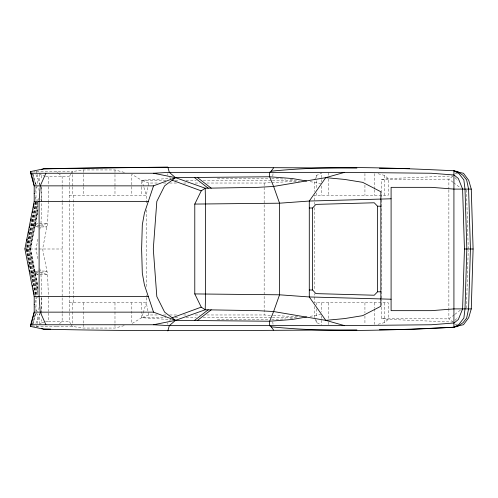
<?xml version="1.0" encoding="UTF-8"?>
<svg xmlns="http://www.w3.org/2000/svg" width="498" height="498" viewBox="0 0 498 498"><rect width="100%" height="100%" fill="white"/><g stroke="black" fill="none" stroke-linecap="round" stroke-linejoin="round"><path stroke-width="0.37" stroke-dasharray="2.49 1.87" d="M39.491 323.974L39.51 313.622M39.491 324.715L41.782 322.474L41.788 319.523M41.801 313.622L41.346 310.385L41.346 298.327L40.655 298.327M466.464 308.131L468.232 250.538M40.992 223.49L41.801 201.435L41.801 186.594M48.412 201.435L47.603 223.49L42.61 249L47.603 274.51L48.412 296.565L48.412 311.406M32.905 323.563L33.154 320.033M35.924 323.526L37.468 319.268L37.761 315.029L36.634 313.292L34.748 315.072L33.198 319.324M272.792 176.168L273.066 173.186M34.86 303.002L35.364 299.435L37.095 297.356L37.954 298.37M39.13 307.216L38.825 309.358L37.107 311.443L35.383 309.401L34.866 305.853M34.866 192.147L35.383 188.599L37.095 186.569L38.825 188.642L39.13 190.784M27.017 243.653L25.983 248.938L30.689 249L37.923 285.995M27.166 242.893L27.608 240.627M27.757 239.874L29.973 228.551M30.565 225.532L32.631 214.962M33.665 209.677L33.957 208.164M34.841 203.632L35.14 202.126M35.501 202.132L26.35 248.938L35.651 296.627M35.862 202.176L26.705 249L36.012 296.565M36.223 202.138L27.073 248.95L36.373 296.615M36.584 202.144L27.434 248.956L36.584 295.856M37.313 202.157L28.156 248.963L37.456 296.603M37.674 202.157L28.517 248.969L37.817 296.596M37.954 204.435L29.245 248.981L37.954 293.565M38.016 205.948L29.606 248.988L38.016 292.046M37.91 288.392L30.21 249L37.91 209.608M38.004 209.733L30.328 248.994L38.004 288.261M30.689 249L37.923 212.005M37.935 239.115L36.005 249L37.935 258.885M39.871 229.229L40.313 226.945M157.275 183.027L148.759 183.027L146.294 195.266L146.294 202.997M37.904 326.925L36.466 326.371L36.995 324.235M37.169 323.526L39.641 313.566M32.669 325.15L35.825 312.869M32.694 323.974L36.012 312.146L36.012 297.306M143.057 313.429L141.762 317.705L131.821 323.632L131.821 302.734M143.268 312.713L146.294 302.734L146.294 295.003M45.461 321.783L48.412 321.229L48.412 312.9M321.714 182.119L321.714 172.831L316.697 175.408L314.406 180.295L314.406 191.525M70.735 323.837L69.191 321.229L69.191 176.771L70.735 174.163M71.121 173.509L72.278 171.549L83.272 169.949L114.982 169.949L124.5 172.445M38.813 198.609L37.095 200.644L35.364 198.565L34.86 194.998M454.911 320.432L457.961 317.139M36.466 326.371L56.728 326.371L57.6 325.543M59.523 323.719L62.144 321.229L62.144 313.466M378.125 324.248L384.524 322.592L388.216 319.386L452.607 322.05M169.606 320.619L170.783 319.629L141.762 317.705L141.762 311.717M454.269 314.798L448.872 318.882L381.642 318.496L381.642 300.412M454.867 314.344L462.063 308.897M452.819 176.317L448.872 179.118L381.642 179.504L381.642 199.132M37.418 271.055L34.86 272.786L38.097 274.51L47.603 274.51L40.257 272.786L31.355 272.786L37.418 271.055L46.924 271.055L40.257 272.786M454.967 324.883L457.556 323.831M157.275 314.973L148.759 314.973L141.762 317.705L165.871 317.705M36.995 173.765L36.466 171.629L37.904 171.075M56.728 326.371L72.278 326.451L83.272 328.051L114.982 328.051L124.5 325.555M31.355 225.214L38.097 223.49L34.86 225.214L37.418 226.945L46.924 226.945L40.257 225.214L31.355 225.214L37.418 226.945M40.257 225.214L47.603 223.49L39.541 223.49M41.782 322.474L44.727 321.92M310.167 316.348L320.793 314.493M381.642 179.504L388.216 178.614L452.607 175.95M33.814 171.959L35.14 171.798M206.844 183.027L264.152 183.027L271.111 182.648M271.883 182.61L299.715 181.091M271.665 319.498L285.653 318.913M290.315 318.714L292.65 318.62M37.468 319.268L38.228 319.255M48.387 321.229L69.191 321.229M36.466 171.629L72.278 171.549L72.278 173.846M45.461 176.217L48.412 176.771L69.191 176.771M217.346 178.371L268.559 178.371M165.871 180.295L141.762 180.295L131.821 174.368L131.821 195.266M175.203 180.295L179.087 180.295M186.09 180.295L196.2 180.295M203.196 180.295L271.634 180.295M272.412 180.295L296.522 180.295M163.475 183.027L166.569 183.027M169.669 183.027L177.413 183.027M183.606 183.027L188.256 183.027M195.228 183.027L199.872 183.027M69.191 195.266L146.294 195.266L143.704 186.713M40.655 199.673L41.346 199.673L41.801 201.435M30.21 249L62.144 249M69.191 302.734L146.294 302.734L148.759 314.973M163.475 314.973L166.569 314.973M169.669 314.973L177.413 314.973M183.606 314.973L188.256 314.973M195.228 314.973L199.872 314.973M206.844 314.973L264.152 314.973L272.655 315.433M175.203 317.705L179.087 317.705M186.09 317.705L196.2 317.705M203.196 317.705L271.634 317.705M272.412 317.705L296.522 317.705M217.346 319.629L268.559 319.629M48.412 176.821L48.412 185.1M35.924 174.474L37.468 178.732L38.228 178.745M271.665 178.502L285.653 179.087M290.315 179.286L292.65 179.38M273.427 315.477L299.715 316.909M32.488 325.873L35.14 326.202M381.642 318.496L388.216 319.386L388.216 302.734L314.406 302.734L314.406 293.453M310.167 181.652L320.793 183.507M39.491 173.285L41.782 175.526L44.727 176.08M31.355 272.786L38.097 274.51M378.125 173.752L384.524 175.408L388.216 178.614L388.216 195.266L314.406 195.266L314.406 204.547M148.759 183.027L141.762 180.295L141.762 186.283M454.967 173.117L457.556 174.169M315.06 319.1L316.697 322.592L321.086 324.845M453.385 322.082L448.872 318.882L448.872 310.341M453.068 182.293L448.872 179.118L448.872 189.209M453.672 182.747L460.862 188.194M169.606 177.381L170.783 178.371L141.762 180.295L143.486 185.997M56.728 171.629L57.6 172.457M58.471 173.285L62.144 176.771L62.144 186.09M454.911 177.568L457.961 180.861M71.121 324.491L72.278 326.451L72.278 324.154M33.198 178.676L34.748 182.928L36.634 184.708L37.761 182.971L37.468 178.732M32.694 174.026L35.8 185.113M32.669 172.85L36.012 185.854M37.169 174.474L39.989 185.854M39.871 268.771L40.313 271.055M26.133 249.691L27.315 255.748M27.465 256.507L29.973 269.374M30.565 272.406L32.631 283.001M33.665 288.305L33.957 289.817M34.841 294.362L35.283 296.634M272.792 321.833L273.066 324.814M32.905 174.437L33.154 177.967M40.992 274.51L41.801 296.565M466.464 189.869L468.276 249M41.782 175.526L41.788 178.477M39.491 174.026L39.51 184.378M448.872 189.987L448.872 309.569M384.524 175.408L384.524 195.266M384.524 302.734L384.524 322.592M381.642 199.91L381.642 299.64M374.564 173.609L374.564 189.078M374.564 189.85L374.564 195.266M374.564 302.734L374.564 308.15M374.564 308.922L374.564 324.391M364.934 173.509L364.934 182.056M364.934 185.163L364.934 195.266M364.934 302.734L364.934 312.837M364.934 315.944L364.934 324.491M328.817 172.731L328.817 175.838M328.817 178.95L328.817 195.266M328.817 302.734L328.817 319.05M328.817 322.162L328.817 325.269M321.714 185.984L321.714 195.266M321.714 302.734L321.714 312.016M321.714 315.881L321.714 325.169M316.697 175.408L316.697 177.699M316.697 180.755L316.697 189.159M316.697 192.975L316.697 195.266M316.697 302.734L316.697 305.025M316.697 308.841L316.697 317.245M316.697 320.301L316.697 322.592M314.406 207.635L314.406 290.365M314.406 306.475L314.406 317.705M264.152 183.027L264.152 314.973M167.838 173.696L167.838 175.165M167.838 322.835L167.838 324.304M146.294 209.957L146.294 288.043M141.762 187.03L141.762 195.266M141.762 302.734L141.762 310.97M114.982 169.949L114.982 173.783M114.982 174.549L114.982 186.059M114.982 186.825L114.982 195.266M114.982 302.734L114.982 311.175M114.982 311.941L114.982 323.451M114.982 324.217L114.982 328.051M83.272 169.949L83.272 173.783M83.272 174.549L83.272 186.059M83.272 186.825L83.272 195.266M83.272 302.734L83.272 311.175M83.272 311.941L83.272 323.451M83.272 324.217L83.272 328.051M73.598 195.266L73.598 302.734M72.278 174.611L72.278 186.084M72.278 186.85L72.278 195.266M72.278 302.734L72.278 311.15M72.278 311.916L72.278 323.389M62.144 186.868L62.144 201.622M62.144 202.4L62.144 297.15M62.144 297.929L62.144 312.688M48.412 186.594L48.412 200.694M41.801 297.306L41.801 311.406M41.346 187.615L41.346 199.673M36.012 186.594L36.012 201.435"/><path stroke-width="0.75" d="M356.91 168.075C252.486 167.758 148.055 166.313 43.637 168.841L30.677 171.555L30.677 173.248L153.527 173.248L169.32 172.364L344.523 172.364L431.374 173.248L454.108 175.01L458.359 178.533L462.611 189.103L464.447 249L462.611 308.897L458.359 319.467L454.108 322.99L431.374 324.752L344.523 325.636L169.32 325.636L153.527 324.752L30.677 324.752L30.677 326.445L43.637 329.159C148.055 331.687 252.486 330.242 356.91 329.925M456.579 326.227L463.47 324.721L468.711 317.687L471.264 308.897L473.1 249L471.264 189.103L468.711 180.313L463.47 173.279L456.579 171.773M271.186 326.812C331.855 332.869 393.121 330.087 453.921 327.254L453.921 170.746C393.121 167.913 331.855 165.131 271.186 171.188L269.623 172.364L269.623 176.771L273.62 186.457L279.552 203.196L279.552 294.804L273.62 311.543L269.623 321.229L269.623 325.636L271.186 326.812L273.545 330.037M26.886 240.621L27.178 239.108M28.361 233.07L28.66 231.558M29.394 227.785L29.693 226.273M30.87 220.234L31.169 218.722M32.345 212.683L32.644 211.177M33.385 207.398L34.119 203.626M30.677 326.445L31.561 322.891M31.909 321.471L34.2 312.227L34.2 296.565L148.292 296.565L153.527 312.146L175.52 320.351L269.623 321.229L292.32 319.467L306.556 316.977M30.677 324.752L34.2 312.146L153.527 312.146M167.838 330.921L169.32 325.636L175.52 320.351L205.195 309.781L258.045 310.659L273.62 311.543L325.754 320.351L344.523 325.636M306.556 181.023L292.32 178.533L269.623 176.771L175.52 177.649L153.527 185.854L144.42 213.107L142.31 224.779L141.619 249L142.31 273.221L144.42 284.893L148.292 296.565M45.909 173.248L40.263 185.854L39.105 201.435L39.105 296.565L40.263 312.146L45.909 324.752M153.527 173.248L175.52 177.649L205.195 188.219L205.562 204.074L205.562 293.926L205.195 309.781L201.236 307.135L194.78 293.926L194.78 204.074L201.236 190.865L205.195 188.219L258.045 187.341L273.62 186.457L325.754 177.649L344.523 172.364M271.186 171.188L273.545 167.963M312.595 208.002L315.894 204.385L374.247 202.779L377.546 206.209L377.546 291.791L374.247 295.221L315.894 293.615L312.595 289.998L312.595 208.002L309.289 208.002M153.527 324.752L175.52 320.351L164.626 312.146L156.82 296.565L153.297 249L156.82 201.435L164.626 185.854L175.52 177.649L169.32 172.364L167.838 167.079L43.637 168.841L41.49 169.681M197.606 320.351L211.233 309.781M194.575 320.351L208.214 309.781M379.37 329.726L409.568 329.452L453.921 327.254L458.888 324.428L463.862 318.073L465.001 308.897L466.838 249L465.001 189.103L463.862 179.927L458.888 173.572L453.827 170.746M172.426 317.705L201.236 307.135M453.859 327.254L457.631 326.371L463.016 322.667L466.632 318.073L468.593 308.897L470.429 249L468.593 189.103L466.632 179.927L463.016 175.333L457.631 171.629L453.859 170.746M391.092 198.789L309.289 201.043L279.552 203.196L194.78 204.074M34.561 296.64L34.2 296.646L24.9 248.919L25.261 248.925M34.2 304.434L34.661 304.427M153.527 185.854L34.2 185.854L30.677 173.248M471.264 189.103L454.108 189.103L431.374 187.341L391.092 187.341L391.092 310.659L431.374 310.659L454.108 308.897L471.264 308.897M148.292 201.435L34.2 201.435L34.2 185.773L31.909 176.529M377.546 206.209L380.846 206.209M464.447 249L473.1 249M309.289 289.998L312.595 289.998M377.546 291.791L380.846 291.791M194.78 293.926L279.552 294.804L309.289 296.957L391.092 299.211M50.684 329.159L43.637 329.159L41.49 328.319M379.37 168.274L409.568 168.548M34.2 193.566L34.661 193.573M34.561 201.36L34.2 201.354L24.9 248.919M172.426 180.295L201.236 190.865M197.606 177.649L211.233 188.219M194.575 177.649L208.214 188.219M30.677 171.555L31.561 175.109M28.361 264.83L28.66 266.343M29.394 270.134L29.693 271.647M32.345 285.279L32.644 286.792M33.385 290.583L34.119 294.368M325.754 177.649L309.289 201.043L309.289 296.957L325.754 320.351L344.523 318.589L362.687 315.657L380.846 306.258L380.846 191.742L362.687 182.343L344.523 179.411L325.754 177.649"/></g></svg>
